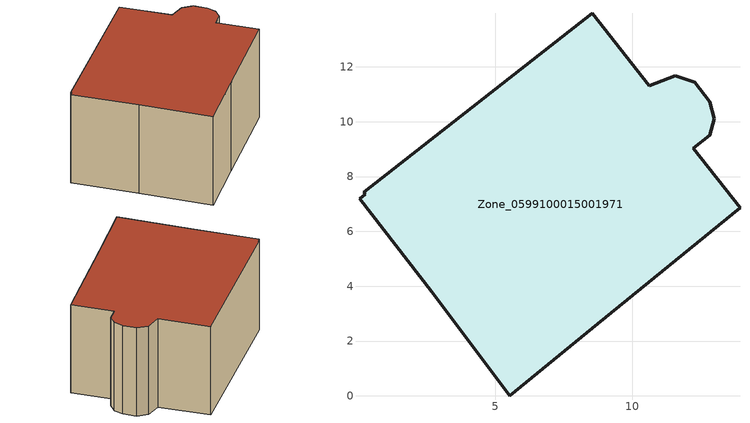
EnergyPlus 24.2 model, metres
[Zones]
Zone_0599100015001971
 floor ground (C_G): 0.26,7.36 0.21,7.42 8.54,13.96 10.61,11.31 11.56,11.67 12.27,11.43 12.82,10.73 12.99,10.11 12.82,9.51 12.22,9.04 13.93,6.85 8.74,2.64 5.53,0 2.69,3.8 0.05,7.19 z0.8
 wall outside (C_F): 12.82,9.51 12.99,10.11 12.82,10.73 12.27,11.43 11.56,11.67 10.61,11.31 8.54,13.96 0.21,7.42 0.26,7.36 0.05,7.19 2.69,3.8 5.53,0 8.74,2.64 13.93,6.85 12.22,9.04 12.82,9.51 z0.8:7.03
 roof outside (C_R): 0.26,7.36 0.05,7.19 2.69,3.8 5.53,0 8.74,2.64 13.93,6.85 12.22,9.04 12.82,9.51 12.99,10.11 12.82,10.73 12.27,11.43 11.56,11.67 10.61,11.31 8.54,13.96 0.21,7.42 z7.03
[BUILDING]
Pand.0599100015001971: North Axis=0; Terrain=City; Loads Convergence Tolerance Value=0.04; Temperature Convergence Tolerance Value=0.4; Solar Distribution=FullExterior; Maximum Number of Warmup Days=25; Minimum Number of Warmup Days=1
[Site:Location]
Rotterdam.The.Hague.AP_ZH_NLD Design_Conditions: Latitude=51.96; Longitude=4.45; Time Zone=1; Elevation=-4.5
[SITE:GROUNDTEMPERATURE:BUILDINGSURFACE]
18, 18, 18, 18, 18, 18, 18, 18, 18, 18, 18, 18
[MATERIAL] Thermal Absorptance=0.9; Solar Absorptance=0.7; Visible Absorptance=0.7
Name | Roughness | Thickness | Conductivity | Density | Specific Heat
G.TC.1975-1991 | MediumSmooth | 0.15 | 0.288461 | 540 | 1210
F.TC.1975-1991 | Rough | 0.3 | 0.230769 | 1920 | 840
R.TC.1975-1991 | MediumRough | 0.2 | 0.153846 | 1500 | 1000
[CONSTRUCTION]
C_G: G.TC.1975-1991
C_F: F.TC.1975-1991
C_R: R.TC.1975-1991
[ZONE]
Zone_0599100015001971: Type=1; Multiplier=1; Ceiling Height=Autocalculate; Volume=Autocalculate; Floor Area=autocalculate; Part of Total Floor Area=Yes
[ZONEINFILTRATION:DESIGNFLOWRATE]
Infil_Zone_0599100015001971: Zone or ZoneList or Space or SpaceList=Zone_0599100015001971; Schedule=AlwaysOn; Design Flow Rate Calculation Method=Flow/Area; Flow Rate per Floor Area=0.003; Constant Term Coefficient=1; Temperature Term Coefficient=0; Velocity Term Coefficient=0; Velocity Squared Term Coefficient=0
[HVACTEMPLATE:ZONE:IDEALLOADSAIRSYSTEM]
Zone_0599100015001971: Maximum Heating Supply Air Temperature=50; Minimum Cooling Supply Air Temperature=13; Maximum Heating Supply Air Humidity Ratio=0.0156; Minimum Cooling Supply Air Humidity Ratio=0.0077; Heating Limit=NoLimit; Cooling Limit=NoLimit; Dehumidification Control Type=ConstantSensibleHeatRatio; Cooling Sensible Heat Ratio=0.7; Dehumidification Setpoint=60; Humidification Control Type=None; Humidification Setpoint=30; Outdoor Air Method=None; Outdoor Air Flow Rate per Person=0.00944; Outdoor Air Flow Rate per Zone Floor Area=0; Outdoor Air Flow Rate per Zone=0; Demand Controlled Ventilation Type=None; Outdoor Air Economizer Type=NoEconomizer; Heat Recovery Type=None; Sensible Heat Recovery Effectiveness=0.7; Latent Heat Recovery Effectiveness=0.65
[ZONECONTROL:THERMOSTAT]
ThermostatControl_Zone_0599100015001971: Zone or ZoneList=Zone_0599100015001971; Control Type Schedule=DualSetpointControlType; Control 1=Thermostat_Zone_0599100015001971; Temperature Difference Between Cutout And Setpoint=0
[THERMOSTATSETPOINT:DUALSETPOINT]
Thermostat_Zone_0599100015001971: Heating Setpoint Temperature Schedule=HeatingSetpoint_Zone_0599100015001971; Cooling Setpoint Temperature Schedule=CoolingSetpoint_Zone_0599100015001971
[SCHEDULE:COMPACT]
HeatingSetpoint_Zone_0599100015001971: Through: 12/31, For: AllDays, Until: 24:00, 21
CoolingSetpoint_Zone_0599100015001971: Through: 12/31, For: AllDays, Until: 24:00, 24
DualSetpointControlType: Through: 12/31, For: AllDays, Until: 24:00, 4
AlwaysOn: Through: 12/31, For: AllDays, Until: 24:00, 1
